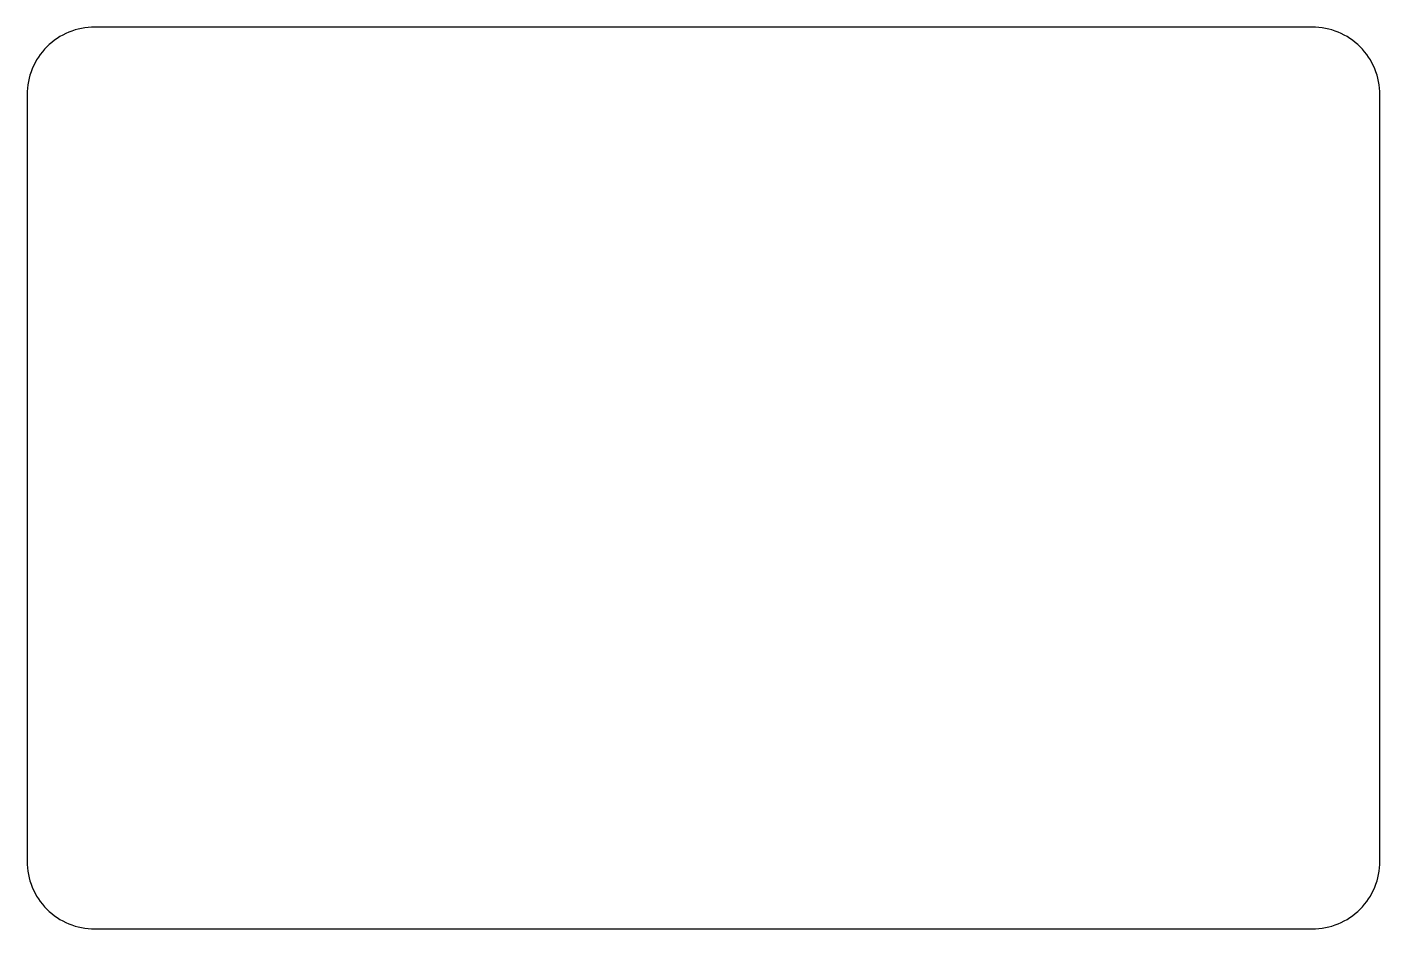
# Model space of a CAD drawing. Header units: millimetres. Extents: x -30 to 30, y -20 to 20.
import ezdxf

# ---------------------------------------------------------------- set-up
doc = ezdxf.new("R2010")
doc.units = ezdxf.units.MM
doc.layers.add('Edge.Cuts', color=7, linetype='Continuous')

msp = doc.modelspace()

# ---------------------------------------------------------------- linework, layer by layer
at = {"layer": 'Edge.Cuts'}
msp.add_lwpolyline([(-27, -20), (27, -20, 0.414214), (30, -17), (30, 17, 0.414214), (27, 20), (-27, 20, 0.414214), (-30, 17), (-30, -17, 0.414214)], format="xyb", close=True, dxfattribs=at)

doc.saveas('drawing.dxf')
